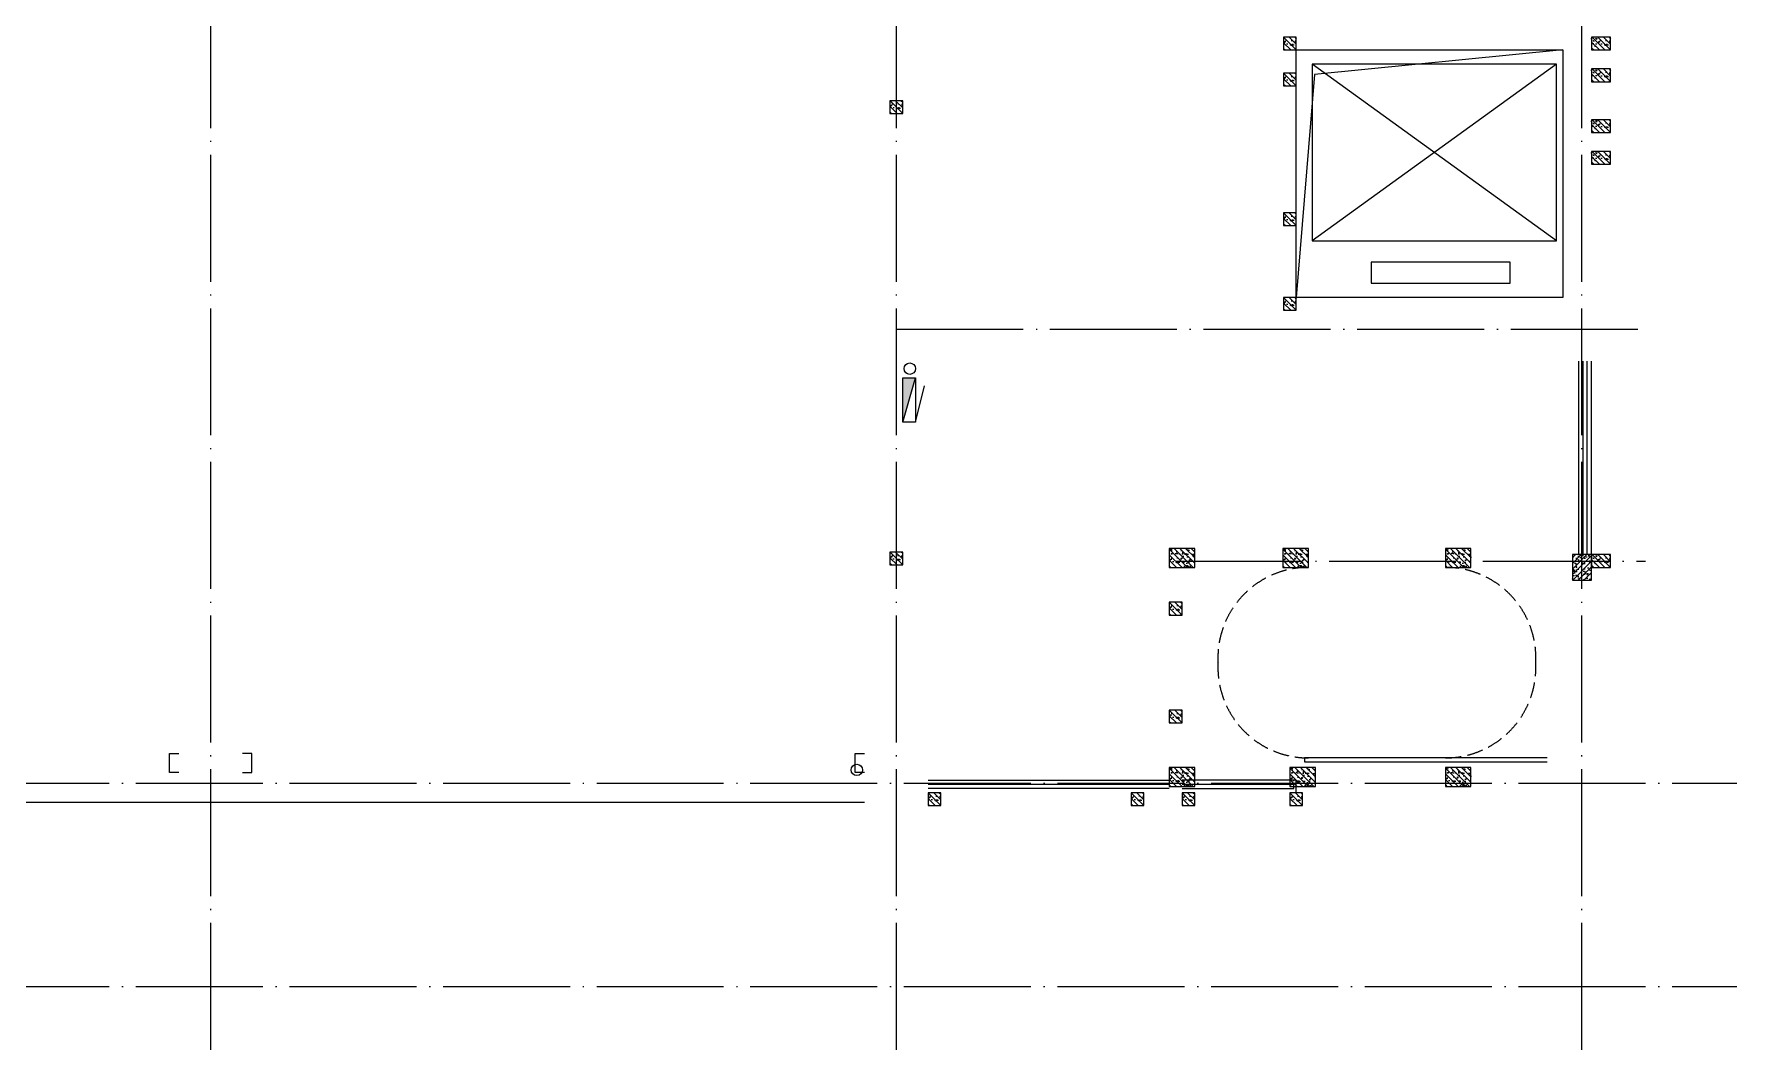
# Model space of a CAD drawing. Extents: x 6843040 to 15500510, y -6507076 to -4940511.
# Drawn here: x 8159718 to 8186541, y -5554702 to -5538702 of the extents above; entities that cross this region are included whole.
import ezdxf

# ---------------------------------------------------------------- set-up
doc = ezdxf.new("R2010")
doc.units = 0
doc.header["$LTSCALE"] = 1000
doc.header["$MEASUREMENT"] = 0
doc.linetypes.add('DASH', pattern=[0.35, 0.25, -0.1])
doc.linetypes.add('DOTE', pattern=[2.42, 2, -0.2, 0.02, -0.2])
for name, color, linetype in [('COLUMN', 10, 'Continuous'), ('DOTE', 8, 'DOTE'), ('E_LINE_6', 11, 'Continuous'), ('EQUIP_消火栓', 7, 'Continuous'), ('EVTR', 2, 'Continuous'), ('FLOOR', 9, 'Continuous'), ('plan-1', 40, 'Continuous'), ('PUB_HATCH', 8, 'Continuous'), ('RAIL', 163, 'Continuous'), ('S_SURFACE', 6, 'Continuous'), ('STAIR', 2, 'Continuous'), ('VPIPE-消防', 1, 'Continuous'), ('VPIPE-雨水', 4, 'Continuous'), ('建筑细线', 5, 'Continuous')]:
    doc.layers.add(name, color=color, linetype=linetype)

# ---------------------------------------------------------------- blocks, each defined once
blk = doc.blocks.new('2GZ')
at = {"layer": 'PUB_HATCH'}
h = blk.add_hatch(dxfattribs=at)
h.set_pattern_fill('钢筋混凝土', color=256, scale=25, angle=90, style=0)
h.set_pattern_definition([(134.999998, (-1317475.31, -36057.36), (-44.194175, -44.194172), []), (140, (-1317475.31, -36057.36), (15.68804, 179.315045), [18.75, -206.25]), (85, (-1317475.3, -36057.36), (-188.048035, -34.68783), [15, -165]), (190.4514, (-1317474, -36042.42), (-172.35988, 144.62735), [15.93505, -175.28553]), (136.1842, (-1317525.3, -36057.36), (41.37976, 266.81026), [28.125, -309.375]), (186.6356, (-1317521.86, -36035.13), (-243.52946, 233.66568), [23.90257, -262.92825]), (81.1842, (-1317525.3, -36057.36), (-243.52964, 233.6655), [22.5, -247.5]), (111, (-1317512.81, -36032.36), (100.65473, 149.22676), [18.75, -206.25]), (56, (-1317512.8, -36032.36), (-181.28751, 60.82884), [15, -165]), (161.4514, (-1317504.42, -36019.93), (-80.63262, 210.05566), [15.93505, -175.28553]), (127.499998, (-1317475.31, -36057.36), (-83.223463, 3.039967), [0, -163, 0, -167.5, 0, -165.625]), (97.499998, (-1317475.31, -36057.36), (-98.602926, 65.767388), [0, -95.5, 0, -159.25, 0, -63.125]), (57.499998, (-1317475.31, -36113.11), (5.638722, 133.455609), [0, -62.5, 0, -195, 0, -258.75]), (47.499998, (-1317475.31, -36138.11), (-25.02624, 145.796543), [0, -81.25, 0, -129.5, 0, -183.75])])
edge = h.paths.add_edge_path()
edge.add_line((-1011059, 231424), (-1011259, 231424))
edge.add_line((-1011059, 231424), (-1011059, 231624))
edge.add_line((-1011059, 231624), (-1011259, 231624))
edge.add_line((-1011259, 231624), (-1011259, 231424))
h = blk.add_hatch(dxfattribs=at)
h.set_pattern_fill('钢筋混凝土', color=256, scale=25, angle=90, style=0)
h.set_pattern_definition([(134.999998, (-1312525.336, -36057.36), (-44.194175, -44.194172), []), (140, (-1312525.34, -36057.36), (15.68804, 179.315045), [18.75, -206.25]), (85, (-1312525.34, -36057.36), (-188.048035, -34.68783), [15, -165]), (190.4514, (-1312524.03, -36042.42), (-172.35988, 144.62735), [15.93505, -175.28553]), (136.1842, (-1312575.34, -36057.36), (41.37976, 266.81026), [28.125, -309.375]), (186.6356, (-1312571.9, -36035.13), (-243.52946, 233.66568), [23.90257, -262.92825]), (81.1842, (-1312575.34, -36057.36), (-243.52964, 233.6655), [22.5, -247.5]), (111, (-1312562.84, -36032.36), (100.65473, 149.22676), [18.75, -206.25]), (56, (-1312562.84, -36032.36), (-181.28751, 60.82884), [15, -165]), (161.4514, (-1312554.45, -36019.92), (-80.63262, 210.05566), [15.93505, -175.28553]), (127.499998, (-1312525.336, -36057.36), (-83.223463, 3.039967), [0, -163, 0, -167.5, 0, -165.625]), (97.499998, (-1312525.34, -36057.36), (-98.602926, 65.767388), [0, -95.5, 0, -159.25, 0, -63.125]), (57.499998, (-1312525.336, -36113.11), (5.638722, 133.455609), [0, -62.5, 0, -195, 0, -258.75]), (47.499998, (-1312525.34, -36138.11), (-25.02624, 145.796543), [0, -81.25, 0, -129.5, 0, -183.75])])
edge = h.paths.add_edge_path()
edge.add_line((-1006109, 231424), (-1006409, 231424))
edge.add_line((-1006109, 231424), (-1006109, 231624))
edge.add_line((-1006109, 231624), (-1006409, 231624))
edge.add_line((-1006409, 231624), (-1006409, 231424))
h = blk.add_hatch(dxfattribs=at)
h.set_pattern_fill('钢筋混凝土', color=256, scale=25, angle=90, style=0)
h.set_pattern_definition([(134.999998, (-1317475.336, -36622.76), (-44.194175, -44.194172), []), (140, (-1317475.34, -36622.76), (15.68804, 179.315045), [18.75, -206.25]), (85, (-1317475.34, -36622.76), (-188.048035, -34.68783), [15, -165]), (190.4514, (-1317474.03, -36607.82), (-172.35988, 144.62735), [15.93505, -175.28553]), (136.1842, (-1317525.34, -36622.76), (41.37976, 266.81026), [28.125, -309.375]), (186.6356, (-1317521.9, -36600.53), (-243.52946, 233.66568), [23.90257, -262.92825]), (81.1842, (-1317525.34, -36622.76), (-243.52964, 233.6655), [22.5, -247.5]), (111, (-1317512.84, -36597.76), (100.65473, 149.22676), [18.75, -206.25]), (56, (-1317512.84, -36597.76), (-181.28751, 60.82884), [15, -165]), (161.4514, (-1317504.45, -36585.33), (-80.63262, 210.05566), [15.93505, -175.28553]), (127.499998, (-1317475.336, -36622.76), (-83.223463, 3.039967), [0, -163, 0, -167.5, 0, -165.625]), (97.499998, (-1317475.34, -36622.76), (-98.602926, 65.767388), [0, -95.5, 0, -159.25, 0, -63.125]), (57.499998, (-1317475.336, -36678.51), (5.638722, 133.455609), [0, -62.5, 0, -195, 0, -258.75]), (47.499998, (-1317475.34, -36703.51), (-25.02624, 145.796543), [0, -81.25, 0, -129.5, 0, -183.75])])
edge = h.paths.add_edge_path()
edge.add_line((-1011059, 230859), (-1011259, 230859))
edge.add_line((-1011059, 230859), (-1011059, 231059))
edge.add_line((-1011059, 231059), (-1011259, 231059))
edge.add_line((-1011259, 231059), (-1011259, 230859))
h = blk.add_hatch(dxfattribs=at)
h.set_pattern_fill('钢筋混凝土', color=256, scale=25, angle=90, style=0)
h.set_pattern_definition([(134.999998, (-1312525.33, -36557.364), (-44.194175, -44.194172), []), (140, (-1312525.33, -36557.36), (15.68804, 179.315045), [18.75, -206.25]), (85, (-1312525.33, -36557.36), (-188.048035, -34.68783), [15, -165]), (190.4514, (-1312524.02, -36542.42), (-172.35988, 144.62735), [15.93505, -175.28553]), (136.1842, (-1312575.33, -36557.36), (41.37976, 266.81026), [28.125, -309.375]), (186.6356, (-1312571.88, -36535.13), (-243.52946, 233.66568), [23.90257, -262.92825]), (81.1842, (-1312575.33, -36557.36), (-243.52964, 233.6655), [22.5, -247.5]), (111, (-1312562.83, -36532.36), (100.65473, 149.22676), [18.75, -206.25]), (56, (-1312562.83, -36532.36), (-181.28751, 60.82884), [15, -165]), (161.4514, (-1312554.44, -36519.93), (-80.63262, 210.05566), [15.93505, -175.28553]), (127.499998, (-1312525.33, -36557.364), (-83.223463, 3.039967), [0, -163, 0, -167.5, 0, -165.625]), (97.499998, (-1312525.33, -36557.36), (-98.602926, 65.767388), [0, -95.5, 0, -159.25, 0, -63.125]), (57.499998, (-1312525.33, -36613.114), (5.638722, 133.455609), [0, -62.5, 0, -195, 0, -258.75]), (47.499998, (-1312525.33, -36638.11), (-25.02624, 145.796543), [0, -81.25, 0, -129.5, 0, -183.75])])
edge = h.paths.add_edge_path()
edge.add_line((-1006109, 230924), (-1006409, 230924))
edge.add_line((-1006109, 230924), (-1006109, 231124))
edge.add_line((-1006109, 231124), (-1006409, 231124))
edge.add_line((-1006409, 231124), (-1006409, 230924))
h = blk.add_hatch(dxfattribs=at)
h.set_pattern_fill('钢筋混凝土', color=256, scale=25, angle=90, style=0)
h.set_pattern_definition([(134.999998, (-1323675.3, -37057.36), (-44.194175, -44.194172), []), (140, (-1323675.3, -37057.36), (15.68804, 179.315045), [18.75, -206.25]), (85, (-1323675.3, -37057.36), (-188.048035, -34.68783), [15, -165]), (190.4514, (-1323674, -37042.42), (-172.35988, 144.62735), [15.93505, -175.28553]), (136.1842, (-1323725.3, -37057.36), (41.37976, 266.81026), [28.125, -309.375]), (186.6356, (-1323721.85, -37035.13), (-243.52946, 233.66568), [23.90257, -262.92825]), (81.1842, (-1323725.3, -37057.36), (-243.52964, 233.6655), [22.5, -247.5]), (111, (-1323712.8, -37032.36), (100.65473, 149.22676), [18.75, -206.25]), (56, (-1323712.8, -37032.36), (-181.28751, 60.82884), [15, -165]), (161.4514, (-1323704.41, -37019.93), (-80.63262, 210.05566), [15.93505, -175.28553]), (127.499998, (-1323675.3, -37057.36), (-83.223463, 3.039967), [0, -163, 0, -167.5, 0, -165.625]), (97.499998, (-1323675.3, -37057.36), (-98.602926, 65.767388), [0, -95.5, 0, -159.25, 0, -63.125]), (57.499998, (-1323675.3, -37113.11), (5.638722, 133.455609), [0, -62.5, 0, -195, 0, -258.75]), (47.499998, (-1323675.3, -37138.11), (-25.02624, 145.796543), [0, -81.25, 0, -129.5, 0, -183.75])])
edge = h.paths.add_edge_path()
edge.add_line((-1017259, 230424), (-1017459, 230424))
edge.add_line((-1017259, 230424), (-1017259, 230624))
edge.add_line((-1017259, 230624), (-1017459, 230624))
edge.add_line((-1017459, 230624), (-1017459, 230424))
h = blk.add_hatch(dxfattribs=at)
h.set_pattern_fill('钢筋混凝土', color=256, scale=25, angle=90, style=0)
h.set_pattern_definition([(134.999998, (-1312525.336, -37357.364), (-44.194175, -44.194172), []), (140, (-1312525.34, -37357.36), (15.68804, 179.315045), [18.75, -206.25]), (85, (-1312525.34, -37357.36), (-188.048035, -34.68783), [15, -165]), (190.4514, (-1312524.03, -37342.42), (-172.35988, 144.62735), [15.93505, -175.28553]), (136.1842, (-1312575.34, -37357.36), (41.37976, 266.81026), [28.125, -309.375]), (186.6356, (-1312571.9, -37335.13), (-243.52946, 233.66568), [23.90257, -262.92825]), (81.1842, (-1312575.34, -37357.36), (-243.52964, 233.6655), [22.5, -247.5]), (111, (-1312562.84, -37332.36), (100.65473, 149.22676), [18.75, -206.25]), (56, (-1312562.84, -37332.36), (-181.28751, 60.82884), [15, -165]), (161.4514, (-1312554.45, -37319.93), (-80.63262, 210.05566), [15.93505, -175.28553]), (127.499998, (-1312525.336, -37357.364), (-83.223463, 3.039967), [0, -163, 0, -167.5, 0, -165.625]), (97.499998, (-1312525.34, -37357.36), (-98.602926, 65.767388), [0, -95.5, 0, -159.25, 0, -63.125]), (57.499998, (-1312525.336, -37413.114), (5.638722, 133.455609), [0, -62.5, 0, -195, 0, -258.75]), (47.499998, (-1312525.34, -37438.11), (-25.02624, 145.796543), [0, -81.25, 0, -129.5, 0, -183.75])])
edge = h.paths.add_edge_path()
edge.add_line((-1006109, 230124), (-1006409, 230124))
edge.add_line((-1006109, 230124), (-1006109, 230324))
edge.add_line((-1006109, 230324), (-1006409, 230324))
edge.add_line((-1006409, 230324), (-1006409, 230124))
h = blk.add_hatch(dxfattribs=at)
h.set_pattern_fill('钢筋混凝土', color=256, scale=25, angle=90, style=0)
h.set_pattern_definition([(134.999998, (-1312525.336, -37857.364), (-44.194175, -44.194172), []), (140, (-1312525.34, -37857.36), (15.68804, 179.315045), [18.75, -206.25]), (85, (-1312525.34, -37857.36), (-188.048035, -34.68783), [15, -165]), (190.4514, (-1312524.03, -37842.42), (-172.35988, 144.62735), [15.93505, -175.28553]), (136.1842, (-1312575.34, -37857.36), (41.37976, 266.81026), [28.125, -309.375]), (186.6356, (-1312571.9, -37835.13), (-243.52946, 233.66568), [23.90257, -262.92825]), (81.1842, (-1312575.34, -37857.36), (-243.52964, 233.6655), [22.5, -247.5]), (111, (-1312562.84, -37832.36), (100.65473, 149.22676), [18.75, -206.25]), (56, (-1312562.84, -37832.36), (-181.28751, 60.82884), [15, -165]), (161.4514, (-1312554.45, -37819.93), (-80.63262, 210.05566), [15.93505, -175.28553]), (127.499998, (-1312525.336, -37857.364), (-83.223463, 3.039967), [0, -163, 0, -167.5, 0, -165.625]), (97.499998, (-1312525.34, -37857.36), (-98.602926, 65.767388), [0, -95.5, 0, -159.25, 0, -63.125]), (57.499998, (-1312525.336, -37913.114), (5.638722, 133.455609), [0, -62.5, 0, -195, 0, -258.75]), (47.499998, (-1312525.34, -37938.11), (-25.02624, 145.796543), [0, -81.25, 0, -129.5, 0, -183.75])])
edge = h.paths.add_edge_path()
edge.add_line((-1006109, 229624), (-1006409, 229624))
edge.add_line((-1006109, 229624), (-1006109, 229824))
edge.add_line((-1006109, 229824), (-1006409, 229824))
edge.add_line((-1006409, 229824), (-1006409, 229624))
h = blk.add_hatch(dxfattribs=at)
h.set_pattern_fill('钢筋混凝土', color=256, scale=25, angle=90, style=0)
h.set_pattern_definition([(134.999998, (-1317475.336, -38822.76), (-44.194175, -44.194172), []), (140, (-1317475.34, -38822.76), (15.68804, 179.315045), [18.75, -206.25]), (85, (-1317475.34, -38822.76), (-188.048035, -34.68783), [15, -165]), (190.4514, (-1317474.03, -38807.82), (-172.35988, 144.62735), [15.93505, -175.28553]), (136.1842, (-1317525.34, -38822.76), (41.37976, 266.81026), [28.125, -309.375]), (186.6356, (-1317521.9, -38800.53), (-243.52946, 233.66568), [23.90257, -262.92825]), (81.1842, (-1317525.34, -38822.76), (-243.52964, 233.6655), [22.5, -247.5]), (111, (-1317512.84, -38797.76), (100.65473, 149.22676), [18.75, -206.25]), (56, (-1317512.84, -38797.76), (-181.28751, 60.82884), [15, -165]), (161.4514, (-1317504.45, -38785.33), (-80.63262, 210.05566), [15.93505, -175.28553]), (127.499998, (-1317475.336, -38822.76), (-83.223463, 3.039967), [0, -163, 0, -167.5, 0, -165.625]), (97.499998, (-1317475.34, -38822.76), (-98.602926, 65.767388), [0, -95.5, 0, -159.25, 0, -63.125]), (57.499998, (-1317475.336, -38878.51), (5.638722, 133.455609), [0, -62.5, 0, -195, 0, -258.75]), (47.499998, (-1317475.34, -38903.51), (-25.02624, 145.796543), [0, -81.25, 0, -129.5, 0, -183.75])])
edge = h.paths.add_edge_path()
edge.add_line((-1011059, 228659), (-1011259, 228659))
edge.add_line((-1011059, 228659), (-1011059, 228859))
edge.add_line((-1011059, 228859), (-1011259, 228859))
edge.add_line((-1011259, 228859), (-1011259, 228659))
h = blk.add_hatch(dxfattribs=at)
h.set_pattern_fill('钢筋混凝土', color=256, scale=25, angle=90, style=0)
h.set_pattern_definition([(134.999998, (-1317475.31, -40157.76), (-44.194175, -44.194172), []), (140, (-1317475.31, -40157.76), (15.68804, 179.315045), [18.75, -206.25]), (85, (-1317475.3, -40157.76), (-188.048035, -34.68783), [15, -165]), (190.4514, (-1317474, -40142.82), (-172.35988, 144.62735), [15.93505, -175.28553]), (136.1842, (-1317525.3, -40157.76), (41.37976, 266.81026), [28.125, -309.375]), (186.6356, (-1317521.86, -40135.53), (-243.52946, 233.66568), [23.90257, -262.92825]), (81.1842, (-1317525.3, -40157.76), (-243.52964, 233.6655), [22.5, -247.5]), (111, (-1317512.81, -40132.76), (100.65473, 149.22676), [18.75, -206.25]), (56, (-1317512.8, -40132.76), (-181.28751, 60.82884), [15, -165]), (161.4514, (-1317504.42, -40120.33), (-80.63262, 210.05566), [15.93505, -175.28553]), (127.499998, (-1317475.31, -40157.76), (-83.223463, 3.039967), [0, -163, 0, -167.5, 0, -165.625]), (97.499998, (-1317475.31, -40157.76), (-98.602926, 65.767388), [0, -95.5, 0, -159.25, 0, -63.125]), (57.499998, (-1317475.31, -40213.51), (5.638722, 133.455609), [0, -62.5, 0, -195, 0, -258.75]), (47.499998, (-1317475.31, -40238.51), (-25.02624, 145.796543), [0, -81.25, 0, -129.5, 0, -183.75])])
edge = h.paths.add_edge_path()
edge.add_line((-1011059, 227324), (-1011259, 227324))
edge.add_line((-1011059, 227324), (-1011059, 227524))
edge.add_line((-1011059, 227524), (-1011259, 227524))
edge.add_line((-1011259, 227524), (-1011259, 227324))
h = blk.add_hatch(dxfattribs=at)
h.set_pattern_fill('钢筋混凝土', color=256, scale=25, angle=90, style=0)
h.set_pattern_definition([(134.999998, (-1323675.3, -44167.1), (-44.194175, -44.194172), []), (140, (-1323675.3, -44167.1), (15.68804, 179.315045), [18.75, -206.25]), (85, (-1323675.3, -44167.1), (-188.048035, -34.68783), [15, -165]), (190.4514, (-1323674, -44152.16), (-172.35988, 144.62735), [15.93505, -175.28553]), (136.1842, (-1323725.3, -44167.1), (41.37976, 266.81026), [28.125, -309.375]), (186.6356, (-1323721.85, -44144.86), (-243.52946, 233.66568), [23.90257, -262.92825]), (81.1842, (-1323725.3, -44167.1), (-243.52964, 233.6655), [22.5, -247.5]), (111, (-1323712.8, -44142.1), (100.65473, 149.22676), [18.75, -206.25]), (56, (-1323712.8, -44142.1), (-181.28751, 60.82884), [15, -165]), (161.4514, (-1323704.41, -44129.66), (-80.63262, 210.05566), [15.93505, -175.28553]), (127.499998, (-1323675.3, -44167.1), (-83.223463, 3.039967), [0, -163, 0, -167.5, 0, -165.625]), (97.499998, (-1323675.3, -44167.1), (-98.602926, 65.767388), [0, -95.5, 0, -159.25, 0, -63.125]), (57.499998, (-1323675.3, -44222.85), (5.638722, 133.455609), [0, -62.5, 0, -195, 0, -258.75]), (47.499998, (-1323675.3, -44247.85), (-25.02624, 145.796543), [0, -81.25, 0, -129.5, 0, -183.75])])
edge = h.paths.add_edge_path()
edge.add_line((-1017259, 223314), (-1017459, 223314))
edge.add_line((-1017259, 223314), (-1017259, 223514))
edge.add_line((-1017259, 223514), (-1017459, 223514))
edge.add_line((-1017459, 223514), (-1017459, 223314))
h = blk.add_hatch(dxfattribs=at)
h.set_pattern_fill('钢筋混凝土', color=256, scale=25, angle=90, style=0)
h.set_pattern_definition([(134.999998, (-1319275.3, -44207.76), (-44.194175, -44.194172), []), (140, (-1319275.3, -44207.76), (15.68804, 179.315045), [18.75, -206.25]), (85, (-1319275.3, -44207.76), (-188.048035, -34.68783), [15, -165]), (190.4514, (-1319274, -44192.82), (-172.35988, 144.62735), [15.93505, -175.28553]), (136.1842, (-1319325.3, -44207.76), (41.37976, 266.81026), [28.125, -309.375]), (186.6356, (-1319321.85, -44185.53), (-243.52946, 233.66568), [23.90257, -262.92825]), (81.1842, (-1319325.3, -44207.76), (-243.52964, 233.6655), [22.5, -247.5]), (111, (-1319312.8, -44182.76), (100.65473, 149.22676), [18.75, -206.25]), (56, (-1319312.8, -44182.76), (-181.28751, 60.82884), [15, -165]), (161.4514, (-1319304.41, -44170.33), (-80.63262, 210.05566), [15.93505, -175.28553]), (127.499998, (-1319275.3, -44207.76), (-83.223463, 3.039967), [0, -163, 0, -167.5, 0, -165.625]), (97.499998, (-1319275.3, -44207.76), (-98.602926, 65.767388), [0, -95.5, 0, -159.25, 0, -63.125]), (57.499998, (-1319275.3, -44263.51), (5.638722, 133.455609), [0, -62.5, 0, -195, 0, -258.75]), (47.499998, (-1319275.3, -44288.51), (-25.02624, 145.796543), [0, -81.25, 0, -129.5, 0, -183.75])])
edge = h.paths.add_edge_path()
edge.add_line((-1012659, 223274), (-1013059, 223274))
edge.add_line((-1012659, 223274), (-1012659, 223574))
edge.add_line((-1012659, 223574), (-1013059, 223574))
edge.add_line((-1013059, 223574), (-1013059, 223274))
h = blk.add_hatch(dxfattribs=at)
h.set_pattern_fill('钢筋混凝土', color=256, scale=25, angle=90, style=0)
h.set_pattern_definition([(134.999998, (-1317485.3, -44207.76), (-44.194175, -44.194172), []), (140, (-1317485.3, -44207.76), (15.68804, 179.315045), [18.75, -206.25]), (85, (-1317485.3, -44207.76), (-188.048035, -34.68783), [15, -165]), (190.4514, (-1317484, -44192.82), (-172.35988, 144.62735), [15.93505, -175.28553]), (136.1842, (-1317535.3, -44207.76), (41.37976, 266.81026), [28.125, -309.375]), (186.6356, (-1317531.85, -44185.53), (-243.52946, 233.66568), [23.90257, -262.92825]), (81.1842, (-1317535.3, -44207.76), (-243.52964, 233.6655), [22.5, -247.5]), (111, (-1317522.8, -44182.76), (100.65473, 149.22676), [18.75, -206.25]), (56, (-1317522.8, -44182.76), (-181.28751, 60.82884), [15, -165]), (161.4514, (-1317514.41, -44170.33), (-80.63262, 210.05566), [15.93505, -175.28553]), (127.499998, (-1317485.3, -44207.76), (-83.223463, 3.039967), [0, -163, 0, -167.5, 0, -165.625]), (97.499998, (-1317485.3, -44207.76), (-98.602926, 65.767388), [0, -95.5, 0, -159.25, 0, -63.125]), (57.499998, (-1317485.3, -44263.51), (5.638722, 133.455609), [0, -62.5, 0, -195, 0, -258.75]), (47.499998, (-1317485.3, -44288.51), (-25.02624, 145.796543), [0, -81.25, 0, -129.5, 0, -183.75])])
edge = h.paths.add_edge_path()
edge.add_line((-1010869, 223274), (-1011269, 223274))
edge.add_line((-1010869, 223274), (-1010869, 223574))
edge.add_line((-1010869, 223574), (-1011269, 223574))
edge.add_line((-1011269, 223574), (-1011269, 223274))
h = blk.add_hatch(dxfattribs=at)
h.set_pattern_fill('钢筋混凝土', color=256, scale=25, angle=90, style=0)
h.set_pattern_definition([(134.999998, (-1314925.3, -44207.36), (-44.194175, -44.194172), []), (140, (-1314925.3, -44207.36), (15.68804, 179.315045), [18.75, -206.25]), (85, (-1314925.3, -44207.36), (-188.048035, -34.68783), [15, -165]), (190.4514, (-1314924, -44192.42), (-172.35988, 144.62735), [15.93505, -175.28553]), (136.1842, (-1314975.3, -44207.36), (41.37976, 266.81026), [28.125, -309.375]), (186.6356, (-1314971.85, -44185.13), (-243.52946, 233.66568), [23.90257, -262.92825]), (81.1842, (-1314975.3, -44207.36), (-243.52964, 233.6655), [22.5, -247.5]), (111, (-1314962.8, -44182.36), (100.65473, 149.22676), [18.75, -206.25]), (56, (-1314962.8, -44182.36), (-181.28751, 60.82884), [15, -165]), (161.4514, (-1314954.42, -44169.93), (-80.63262, 210.05566), [15.93505, -175.28553]), (127.499998, (-1314925.3, -44207.36), (-83.223463, 3.039967), [0, -163, 0, -167.5, 0, -165.625]), (97.499998, (-1314925.3, -44207.36), (-98.602926, 65.767388), [0, -95.5, 0, -159.25, 0, -63.125]), (57.499998, (-1314925.3, -44263.11), (5.638722, 133.455609), [0, -62.5, 0, -195, 0, -258.75]), (47.499998, (-1314925.3, -44288.11), (-25.02624, 145.796543), [0, -81.25, 0, -129.5, 0, -183.75])])
edge = h.paths.add_edge_path()
edge.add_line((-1008309, 223274), (-1008709, 223274))
edge.add_line((-1008309, 223274), (-1008309, 223574))
edge.add_line((-1008309, 223574), (-1008709, 223574))
edge.add_line((-1008709, 223574), (-1008709, 223274))
h = blk.add_hatch(dxfattribs=at)
h.set_pattern_fill('钢筋混凝土', color=256, scale=25, style=0)
h.set_pattern_definition([(44.999998, (-1274190.47, 529690.98), (-44.194172, 44.194175), []), (50, (-1274190.47, 529690.98), (179.315045, -15.68804), [18.75, -206.25]), (355, (-1274190.47, 529690.98), (-34.68783, 188.048035), [15, -165]), (100.4514, (-1274175.53, 529689.67), (144.62735, 172.35988), [15.93505, -175.28553]), (46.1842, (-1274190.47, 529740.98), (266.81026, -41.37976), [28.125, -309.375]), (96.6356, (-1274168.24, 529737.53), (233.66568, 243.52946), [23.90257, -262.92825]), (351.1842, (-1274190.47, 529740.98), (233.6655, 243.52964), [22.5, -247.5]), (21, (-1274165.47, 529728.48), (149.22676, -100.65473), [18.75, -206.25]), (326, (-1274165.47, 529728.48), (60.82884, 181.28751), [15, -165]), (71.4514, (-1274153.03, 529720.1), (210.05566, 80.63262), [15.93505, -175.28553]), (37.499998, (-1274190.47, 529690.98), (3.039967, 83.223463), [0, -163, 0, -167.5, 0, -165.625]), (7.499998, (-1274190.47, 529690.98), (65.767388, 98.602926), [0, -95.5, 0, -159.25, 0, -63.125]), (327.499998, (-1274246.22, 529690.98), (133.455609, -5.638722), [0, -62.5, 0, -195, 0, -258.75]), (317.499998, (-1274271.22, 529690.98), (145.796543, 25.02624), [0, -81.25, 0, -129.5, 0, -183.75])])
edge = h.paths.add_edge_path()
edge.add_line((-1006709, 223075), (-1006709, 223475))
edge.add_line((-1006709, 223075), (-1006409, 223075))
edge.add_line((-1006409, 223075), (-1006409, 223475))
edge.add_line((-1006409, 223475), (-1006709, 223475))
h = blk.add_hatch(dxfattribs=at)
h.set_pattern_fill('钢筋混凝土', color=256, scale=25, angle=90, style=0)
h.set_pattern_definition([(134.999998, (-1312525.3, -44206.53), (-44.194175, -44.194172), []), (140, (-1312525.3, -44206.53), (15.68804, 179.315045), [18.75, -206.25]), (85, (-1312525.3, -44206.53), (-188.048035, -34.68783), [15, -165]), (190.4514, (-1312524, -44191.59), (-172.35988, 144.62735), [15.93505, -175.28553]), (136.1842, (-1312575.3, -44206.53), (41.37976, 266.81026), [28.125, -309.375]), (186.6356, (-1312571.85, -44184.3), (-243.52946, 233.66568), [23.90257, -262.92825]), (81.1842, (-1312575.3, -44206.53), (-243.52964, 233.6655), [22.5, -247.5]), (111, (-1312562.8, -44181.53), (100.65473, 149.22676), [18.75, -206.25]), (56, (-1312562.8, -44181.53), (-181.28751, 60.82884), [15, -165]), (161.4514, (-1312554.41, -44169.1), (-80.63262, 210.05566), [15.93505, -175.28553]), (127.499998, (-1312525.3, -44206.53), (-83.223463, 3.039967), [0, -163, 0, -167.5, 0, -165.625]), (97.499998, (-1312525.3, -44206.53), (-98.602926, 65.767388), [0, -95.5, 0, -159.25, 0, -63.125]), (57.499998, (-1312525.3, -44262.28), (5.638722, 133.455609), [0, -62.5, 0, -195, 0, -258.75]), (47.499998, (-1312525.3, -44287.28), (-25.02624, 145.796543), [0, -81.25, 0, -129.5, 0, -183.75])])
edge = h.paths.add_edge_path()
edge.add_line((-1006109, 223275), (-1006409, 223275))
edge.add_line((-1006109, 223275), (-1006109, 223475))
edge.add_line((-1006109, 223475), (-1006409, 223475))
edge.add_line((-1006409, 223475), (-1006409, 223275))
h = blk.add_hatch(dxfattribs=at)
h.set_pattern_fill('钢筋混凝土', color=256, scale=25, angle=90, style=0)
h.set_pattern_definition([(134.999998, (-1319275.276, -44957.76), (-44.194175, -44.194172), []), (140, (-1319275.28, -44957.76), (15.68804, 179.315045), [18.75, -206.25]), (85, (-1319275.28, -44957.76), (-188.048035, -34.68783), [15, -165]), (190.4514, (-1319273.97, -44942.82), (-172.35988, 144.62735), [15.93505, -175.28553]), (136.1842, (-1319325.28, -44957.76), (41.37976, 266.81026), [28.125, -309.375]), (186.6356, (-1319321.83, -44935.53), (-243.52946, 233.66568), [23.90257, -262.92825]), (81.1842, (-1319325.28, -44957.76), (-243.52964, 233.6655), [22.5, -247.5]), (111, (-1319312.78, -44932.76), (100.65473, 149.22676), [18.75, -206.25]), (56, (-1319312.78, -44932.76), (-181.28751, 60.82884), [15, -165]), (161.4514, (-1319304.39, -44920.33), (-80.63262, 210.05566), [15.93505, -175.28553]), (127.499998, (-1319275.276, -44957.76), (-83.223463, 3.039967), [0, -163, 0, -167.5, 0, -165.625]), (97.499998, (-1319275.28, -44957.76), (-98.602926, 65.767388), [0, -95.5, 0, -159.25, 0, -63.125]), (57.499998, (-1319275.276, -45013.51), (5.638722, 133.455609), [0, -62.5, 0, -195, 0, -258.75]), (47.499998, (-1319275.28, -45038.51), (-25.02624, 145.796543), [0, -81.25, 0, -129.5, 0, -183.75])])
edge = h.paths.add_edge_path()
edge.add_line((-1012859, 222524), (-1013059, 222524))
edge.add_line((-1012859, 222524), (-1012859, 222724))
edge.add_line((-1012859, 222724), (-1013059, 222724))
edge.add_line((-1013059, 222724), (-1013059, 222524))
h = blk.add_hatch(dxfattribs=at)
h.set_pattern_fill('钢筋混凝土', color=256, scale=25, angle=90, style=0)
h.set_pattern_definition([(134.999998, (-1319275.3, -46657.76), (-44.194175, -44.194172), []), (140, (-1319275.3, -46657.76), (15.68804, 179.315045), [18.75, -206.25]), (85, (-1319275.3, -46657.76), (-188.048035, -34.68783), [15, -165]), (190.4514, (-1319274, -46642.82), (-172.35988, 144.62735), [15.93505, -175.28553]), (136.1842, (-1319325.3, -46657.76), (41.37976, 266.81026), [28.125, -309.375]), (186.6356, (-1319321.85, -46635.53), (-243.52946, 233.66568), [23.90257, -262.92825]), (81.1842, (-1319325.3, -46657.76), (-243.52964, 233.6655), [22.5, -247.5]), (111, (-1319312.8, -46632.76), (100.65473, 149.22676), [18.75, -206.25]), (56, (-1319312.8, -46632.76), (-181.28751, 60.82884), [15, -165]), (161.4514, (-1319304.41, -46620.33), (-80.63262, 210.05566), [15.93505, -175.28553]), (127.499998, (-1319275.3, -46657.76), (-83.223463, 3.039967), [0, -163, 0, -167.5, 0, -165.625]), (97.499998, (-1319275.3, -46657.76), (-98.602926, 65.767388), [0, -95.5, 0, -159.25, 0, -63.125]), (57.499998, (-1319275.3, -46713.51), (5.638722, 133.455609), [0, -62.5, 0, -195, 0, -258.75]), (47.499998, (-1319275.3, -46738.51), (-25.02624, 145.796543), [0, -81.25, 0, -129.5, 0, -183.75])])
edge = h.paths.add_edge_path()
edge.add_line((-1012859, 220824), (-1013059, 220824))
edge.add_line((-1012859, 220824), (-1012859, 221024))
edge.add_line((-1012859, 221024), (-1013059, 221024))
edge.add_line((-1013059, 221024), (-1013059, 220824))
h = blk.add_hatch(dxfattribs=at)
h.set_pattern_fill('钢筋混凝土', color=256, scale=25, angle=90, style=0)
h.set_pattern_definition([(134.999998, (-1319275.3, -47656.89), (-44.194175, -44.194172), []), (140, (-1319275.3, -47656.89), (15.68804, 179.315045), [18.75, -206.25]), (85, (-1319275.3, -47656.9), (-188.048035, -34.68783), [15, -165]), (190.4514, (-1319274, -47641.95), (-172.35988, 144.62735), [15.93505, -175.28553]), (136.1842, (-1319325.3, -47656.9), (41.37976, 266.81026), [28.125, -309.375]), (186.6356, (-1319321.85, -47634.66), (-243.52946, 233.66568), [23.90257, -262.92825]), (81.1842, (-1319325.3, -47656.9), (-243.52964, 233.6655), [22.5, -247.5]), (111, (-1319312.8, -47631.89), (100.65473, 149.22676), [18.75, -206.25]), (56, (-1319312.8, -47631.9), (-181.28751, 60.82884), [15, -165]), (161.4514, (-1319304.41, -47619.46), (-80.63262, 210.05566), [15.93505, -175.28553]), (127.499998, (-1319275.3, -47656.89), (-83.223463, 3.039967), [0, -163, 0, -167.5, 0, -165.625]), (97.499998, (-1319275.3, -47656.89), (-98.602926, 65.767388), [0, -95.5, 0, -159.25, 0, -63.125]), (57.499998, (-1319275.3, -47712.64), (5.638722, 133.455609), [0, -62.5, 0, -195, 0, -258.75]), (47.499998, (-1319275.3, -47737.64), (-25.02624, 145.796543), [0, -81.25, 0, -129.5, 0, -183.75])])
edge = h.paths.add_edge_path()
edge.add_line((-1012659, 219825), (-1013059, 219825))
edge.add_line((-1012659, 219825), (-1012659, 220125))
edge.add_line((-1012659, 220125), (-1013059, 220125))
edge.add_line((-1013059, 220125), (-1013059, 219825))
h = blk.add_hatch(dxfattribs=at)
h.set_pattern_fill('钢筋混凝土', color=256, scale=25, angle=90, style=0)
h.set_pattern_definition([(134.999998, (-1317375.304, -47660.07), (-44.194175, -44.194172), []), (140, (-1317375.3, -47660.07), (15.68804, 179.315045), [18.75, -206.25]), (85, (-1317375.3, -47660.07), (-188.048035, -34.68783), [15, -165]), (190.4514, (-1317374, -47645.13), (-172.35988, 144.62735), [15.93505, -175.28553]), (136.1842, (-1317425.3, -47660.07), (41.37976, 266.81026), [28.125, -309.375]), (186.6356, (-1317421.86, -47637.83), (-243.52946, 233.66568), [23.90257, -262.92825]), (81.1842, (-1317425.3, -47660.07), (-243.52964, 233.6655), [22.5, -247.5]), (111, (-1317412.8, -47635.07), (100.65473, 149.22676), [18.75, -206.25]), (56, (-1317412.8, -47635.07), (-181.28751, 60.82884), [15, -165]), (161.4514, (-1317404.42, -47622.63), (-80.63262, 210.05566), [15.93505, -175.28553]), (127.499998, (-1317375.304, -47660.07), (-83.223463, 3.039967), [0, -163, 0, -167.5, 0, -165.625]), (97.499998, (-1317375.304, -47660.07), (-98.602926, 65.767388), [0, -95.5, 0, -159.25, 0, -63.125]), (57.499998, (-1317375.304, -47715.82), (5.638722, 133.455609), [0, -62.5, 0, -195, 0, -258.75]), (47.499998, (-1317375.3, -47740.82), (-25.02624, 145.796543), [0, -81.25, 0, -129.5, 0, -183.75])])
edge = h.paths.add_edge_path()
edge.add_line((-1010759, 219821), (-1011159, 219821))
edge.add_line((-1010759, 219821), (-1010759, 220121))
edge.add_line((-1010759, 220121), (-1011159, 220121))
edge.add_line((-1011159, 220121), (-1011159, 219821))
h = blk.add_hatch(dxfattribs=at)
h.set_pattern_fill('钢筋混凝土', color=256, scale=25, angle=90, style=0)
h.set_pattern_definition([(134.999998, (-1314925.3, -47657.36), (-44.194175, -44.194172), []), (140, (-1314925.3, -47657.36), (15.68804, 179.315045), [18.75, -206.25]), (85, (-1314925.3, -47657.36), (-188.048035, -34.68783), [15, -165]), (190.4514, (-1314924, -47642.42), (-172.35988, 144.62735), [15.93505, -175.28553]), (136.1842, (-1314975.3, -47657.36), (41.37976, 266.81026), [28.125, -309.375]), (186.6356, (-1314971.85, -47635.13), (-243.52946, 233.66568), [23.90257, -262.92825]), (81.1842, (-1314975.3, -47657.36), (-243.52964, 233.6655), [22.5, -247.5]), (111, (-1314962.8, -47632.36), (100.65473, 149.22676), [18.75, -206.25]), (56, (-1314962.8, -47632.36), (-181.28751, 60.82884), [15, -165]), (161.4514, (-1314954.41, -47619.93), (-80.63262, 210.05566), [15.93505, -175.28553]), (127.499998, (-1314925.3, -47657.36), (-83.223463, 3.039967), [0, -163, 0, -167.5, 0, -165.625]), (97.499998, (-1314925.3, -47657.36), (-98.602926, 65.767388), [0, -95.5, 0, -159.25, 0, -63.125]), (57.499998, (-1314925.3, -47713.11), (5.638722, 133.455609), [0, -62.5, 0, -195, 0, -258.75]), (47.499998, (-1314925.3, -47738.11), (-25.02624, 145.796543), [0, -81.25, 0, -129.5, 0, -183.75])])
edge = h.paths.add_edge_path()
edge.add_line((-1008309, 219824), (-1008709, 219824))
edge.add_line((-1008309, 219824), (-1008309, 220124))
edge.add_line((-1008309, 220124), (-1008709, 220124))
edge.add_line((-1008709, 220124), (-1008709, 219824))
h = blk.add_hatch(dxfattribs=at)
h.set_pattern_fill('钢筋混凝土', color=256, scale=25, angle=90, style=0)
h.set_pattern_definition([(134.999998, (-1323075.3, -47957.36), (-44.194175, -44.194172), []), (140, (-1323075.3, -47957.36), (15.68804, 179.315045), [18.75, -206.25]), (85, (-1323075.3, -47957.36), (-188.048035, -34.68783), [15, -165]), (190.4514, (-1323074, -47942.42), (-172.35988, 144.62735), [15.93505, -175.28553]), (136.1842, (-1323125.3, -47957.36), (41.37976, 266.81026), [28.125, -309.375]), (186.6356, (-1323121.85, -47935.13), (-243.52946, 233.66568), [23.90257, -262.92825]), (81.1842, (-1323125.3, -47957.36), (-243.52964, 233.6655), [22.5, -247.5]), (111, (-1323112.8, -47932.36), (100.65473, 149.22676), [18.75, -206.25]), (56, (-1323112.8, -47932.36), (-181.28751, 60.82884), [15, -165]), (161.4514, (-1323104.41, -47919.93), (-80.63262, 210.05566), [15.93505, -175.28553]), (127.499998, (-1323075.3, -47957.36), (-83.223463, 3.039967), [0, -163, 0, -167.5, 0, -165.625]), (97.499998, (-1323075.3, -47957.36), (-98.602926, 65.767388), [0, -95.5, 0, -159.25, 0, -63.125]), (57.499998, (-1323075.3, -48013.11), (5.638722, 133.455609), [0, -62.5, 0, -195, 0, -258.75]), (47.499998, (-1323075.3, -48038.11), (-25.02624, 145.796543), [0, -81.25, 0, -129.5, 0, -183.75])])
edge = h.paths.add_edge_path()
edge.add_line((-1016659, 219524), (-1016859, 219524))
edge.add_line((-1016659, 219524), (-1016659, 219724))
edge.add_line((-1016659, 219724), (-1016859, 219724))
edge.add_line((-1016859, 219724), (-1016859, 219524))
h = blk.add_hatch(dxfattribs=at)
h.set_pattern_fill('钢筋混凝土', color=256, scale=25, angle=90, style=0)
h.set_pattern_definition([(134.999998, (-1319875.3, -47956.89), (-44.194175, -44.194172), []), (140, (-1319875.3, -47956.89), (15.68804, 179.315045), [18.75, -206.25]), (85, (-1319875.3, -47956.9), (-188.048035, -34.68783), [15, -165]), (190.4514, (-1319874, -47941.95), (-172.35988, 144.62735), [15.93505, -175.28553]), (136.1842, (-1319925.3, -47956.9), (41.37976, 266.81026), [28.125, -309.375]), (186.6356, (-1319921.85, -47934.66), (-243.52946, 233.66568), [23.90257, -262.92825]), (81.1842, (-1319925.3, -47956.9), (-243.52964, 233.6655), [22.5, -247.5]), (111, (-1319912.8, -47931.89), (100.65473, 149.22676), [18.75, -206.25]), (56, (-1319912.8, -47931.9), (-181.28751, 60.82884), [15, -165]), (161.4514, (-1319904.41, -47919.46), (-80.63262, 210.05566), [15.93505, -175.28553]), (127.499998, (-1319875.3, -47956.89), (-83.223463, 3.039967), [0, -163, 0, -167.5, 0, -165.625]), (97.499998, (-1319875.3, -47956.89), (-98.602926, 65.767388), [0, -95.5, 0, -159.25, 0, -63.125]), (57.499998, (-1319875.3, -48012.64), (5.638722, 133.455609), [0, -62.5, 0, -195, 0, -258.75]), (47.499998, (-1319875.3, -48037.64), (-25.02624, 145.796543), [0, -81.25, 0, -129.5, 0, -183.75])])
edge = h.paths.add_edge_path()
edge.add_line((-1013459, 219525), (-1013659, 219525))
edge.add_line((-1013459, 219525), (-1013459, 219725))
edge.add_line((-1013459, 219725), (-1013659, 219725))
edge.add_line((-1013659, 219725), (-1013659, 219525))
h = blk.add_hatch(dxfattribs=at)
h.set_pattern_fill('钢筋混凝土', color=256, scale=25, angle=90, style=0)
h.set_pattern_definition([(134.999998, (-1319075.3, -47957.36), (-44.194175, -44.194172), []), (140, (-1319075.3, -47957.36), (15.68804, 179.315045), [18.75, -206.25]), (85, (-1319075.3, -47957.36), (-188.048035, -34.68783), [15, -165]), (190.4514, (-1319074, -47942.42), (-172.35988, 144.62735), [15.93505, -175.28553]), (136.1842, (-1319125.3, -47957.36), (41.37976, 266.81026), [28.125, -309.375]), (186.6356, (-1319121.85, -47935.13), (-243.52946, 233.66568), [23.90257, -262.92825]), (81.1842, (-1319125.3, -47957.36), (-243.52964, 233.6655), [22.5, -247.5]), (111, (-1319112.8, -47932.36), (100.65473, 149.22676), [18.75, -206.25]), (56, (-1319112.8, -47932.36), (-181.28751, 60.82884), [15, -165]), (161.4514, (-1319104.41, -47919.93), (-80.63262, 210.05566), [15.93505, -175.28553]), (127.499998, (-1319075.3, -47957.36), (-83.223463, 3.039967), [0, -163, 0, -167.5, 0, -165.625]), (97.499998, (-1319075.3, -47957.36), (-98.602926, 65.767388), [0, -95.5, 0, -159.25, 0, -63.125]), (57.499998, (-1319075.3, -48013.11), (5.638722, 133.455609), [0, -62.5, 0, -195, 0, -258.75]), (47.499998, (-1319075.3, -48038.11), (-25.02624, 145.796543), [0, -81.25, 0, -129.5, 0, -183.75])])
edge = h.paths.add_edge_path()
edge.add_line((-1012659, 219524), (-1012859, 219524))
edge.add_line((-1012659, 219524), (-1012659, 219724))
edge.add_line((-1012659, 219724), (-1012859, 219724))
edge.add_line((-1012859, 219724), (-1012859, 219524))
h = blk.add_hatch(dxfattribs=at)
h.set_pattern_fill('钢筋混凝土', color=256, scale=25, angle=90, style=0)
h.set_pattern_definition([(134.999998, (-1317375.3, -47957.35), (-44.194175, -44.194172), []), (140, (-1317375.3, -47957.35), (15.68804, 179.315045), [18.75, -206.25]), (85, (-1317375.3, -47957.35), (-188.048035, -34.68783), [15, -165]), (190.4514, (-1317374, -47942.41), (-172.35988, 144.62735), [15.93505, -175.28553]), (136.1842, (-1317425.3, -47957.35), (41.37976, 266.81026), [28.125, -309.375]), (186.6356, (-1317421.85, -47935.12), (-243.52946, 233.66568), [23.90257, -262.92825]), (81.1842, (-1317425.3, -47957.35), (-243.52964, 233.6655), [22.5, -247.5]), (111, (-1317412.8, -47932.35), (100.65473, 149.22676), [18.75, -206.25]), (56, (-1317412.8, -47932.35), (-181.28751, 60.82884), [15, -165]), (161.4514, (-1317404.41, -47919.92), (-80.63262, 210.05566), [15.93505, -175.28553]), (127.499998, (-1317375.3, -47957.35), (-83.223463, 3.039967), [0, -163, 0, -167.5, 0, -165.625]), (97.499998, (-1317375.3, -47957.35), (-98.602926, 65.767388), [0, -95.5, 0, -159.25, 0, -63.125]), (57.499998, (-1317375.3, -48013.1), (5.638722, 133.455609), [0, -62.5, 0, -195, 0, -258.75]), (47.499998, (-1317375.3, -48038.1), (-25.02624, 145.796543), [0, -81.25, 0, -129.5, 0, -183.75])])
edge = h.paths.add_edge_path()
edge.add_line((-1010959, 219524), (-1011159, 219524))
edge.add_line((-1010959, 219524), (-1010959, 219724))
edge.add_line((-1010959, 219724), (-1011159, 219724))
edge.add_line((-1011159, 219724), (-1011159, 219524))
at = {"layer": 'COLUMN'}
for points in [[(-1011259, 231424), (-1011059, 231424), (-1011059, 231624), (-1011259, 231624)], [(-1006409, 231424), (-1006109, 231424), (-1006109, 231624), (-1006409, 231624)], [(-1011259, 230859), (-1011059, 230859), (-1011059, 231059), (-1011259, 231059)], [(-1006409, 230924), (-1006109, 230924), (-1006109, 231124), (-1006409, 231124)], [(-1017459, 230424), (-1017259, 230424), (-1017259, 230624), (-1017459, 230624)], [(-1006409, 230124), (-1006109, 230124), (-1006109, 230324), (-1006409, 230324)], [(-1006409, 229624), (-1006109, 229624), (-1006109, 229824), (-1006409, 229824)], [(-1011259, 228659), (-1011059, 228659), (-1011059, 228859), (-1011259, 228859)], [(-1011259, 227324), (-1011059, 227324), (-1011059, 227524), (-1011259, 227524)], [(-1017459, 223314), (-1017259, 223314), (-1017259, 223514), (-1017459, 223514)], [(-1013059, 223274), (-1012659, 223274), (-1012659, 223574), (-1013059, 223574)], [(-1011269, 223274), (-1010869, 223274), (-1010869, 223574), (-1011269, 223574)], [(-1008709, 223274), (-1008309, 223274), (-1008309, 223574), (-1008709, 223574)], [(-1006709, 223475), (-1006709, 223075), (-1006409, 223075), (-1006409, 223475)], [(-1006409, 223275), (-1006109, 223275), (-1006109, 223475), (-1006409, 223475)], [(-1013059, 222524), (-1012859, 222524), (-1012859, 222724), (-1013059, 222724)], [(-1013059, 220824), (-1012859, 220824), (-1012859, 221024), (-1013059, 221024)], [(-1013059, 219825), (-1012659, 219825), (-1012659, 220125), (-1013059, 220125)], [(-1011159, 219821), (-1010759, 219821), (-1010759, 220121), (-1011159, 220121)], [(-1008709, 219824), (-1008309, 219824), (-1008309, 220124), (-1008709, 220124)], [(-1016859, 219524), (-1016659, 219524), (-1016659, 219724), (-1016859, 219724)], [(-1013659, 219525), (-1013459, 219525), (-1013459, 219725), (-1013659, 219725)], [(-1012859, 219524), (-1012659, 219524), (-1012659, 219724), (-1012859, 219724)], [(-1011159, 219524), (-1010959, 219524), (-1010959, 219724), (-1011159, 219724)]]:
    blk.add_lwpolyline(points, close=True, dxfattribs=at)
blk = doc.blocks.new('$TWTSYS$00000508')
for p, q in [((-0.5, 0.5), (0.324, 1.224)), ((-0.5, 0.5), (-0.5, -0.5)), ((-0.5, -0.5), (0.5, 0.5)), ((0.5, 0.5), (-0.5, 0.5)), ((0.5, -0.5), (0.5, 0.5)), ((-0.5, -0.5), (0.5, -0.5))]:
    blk.add_line(p, q)
blk.add_solid([(0.5, -0.5), (0.5, 0.5), (-0.5, -0.5)])
blk = doc.blocks.new('二层排水消防0922')
at = {"layer": 'VPIPE-消防'}
blk.add_circle((8173511, -5543972), 90, dxfattribs=at)
at = {"layer": 'VPIPE-雨水'}
blk.add_circle((8172677, -5550292), 90, dxfattribs=at)
at = {"layer": 'EQUIP_消火栓', "xscale": 700, "yscale": -200, "zscale": 700, "rotation": 90.00000500895635}
blk.add_blockref('$TWTSYS$00000508', (8173500, -5544467), dxfattribs=at)

msp = doc.modelspace()

# ---------------------------------------------------------------- linework, layer by layer
at = {"layer": 'DOTE'}
for p, q in [((8162500, -5554702), (8162500, -5485702.5)), ((8173300, -5554702), (8173300, -5485702.5)), ((8184100, -5554702), (8184100, -5485702.5)), ((8173300, -5543352.4), (8185100, -5543352.4)), ((8177700, -5547002.4), (8185100, -5547002.4)), ((8050000, -5550502), (8186540.8, -5550502)), ((8050000, -5553702), (8186540.8, -5553702))]:
    msp.add_line(p, q, dxfattribs=at)
at = {"layer": 'E_LINE_6'}
msp.add_lwpolyline([(8183800, -5538952.4), (8183800, -5542852.4), (8179600, -5542852.4), (8179600, -5538952.4), (8183800, -5538952.4), (8179888.4, -5539338.7), (8179600, -5542852.4)], dxfattribs=at)
at = {"layer": 'EVTR'}
for p, q in [((8183700, -5541957.4), (8179850, -5539177.4)), ((8183700, -5539177.4), (8179850, -5541957.4))]:
    msp.add_line(p, q, dxfattribs=at)
for points in [[(8183700, -5539177.4), (8179850, -5539177.4), (8179850, -5541957.4), (8183700, -5541957.4)], [(8182970, -5542292.4), (8180780, -5542292.4), (8180780, -5542627.4), (8182970, -5542627.4)]]:
    msp.add_lwpolyline(points, close=True, dxfattribs=at)
at = {"layer": 'FLOOR'}
for points in [[(8184050, -5546901.5), (8184050, -5543852.4)], [(8184250, -5546901.5), (8184250, -5543852.4)], [(8173800, -5550452), (8177600, -5550452)], [(8179600, -5550652), (8179600, -5550452), (8177800, -5550452)], [(8141200, -5550802), (8172800, -5550802)]]:
    msp.add_lwpolyline(points, dxfattribs=at)
at = {"layer": 'FLOOR', "linetype": 'DASH'}
for points in [[(8179790, -5550102.4, -0.4297216), (8178367, -5548602.4, -0.4297216), (8179790, -5547102.4)], [(8181949.4, -5550102.4, 0.4297216), (8183372.4, -5548602.4, 0.4297216), (8181949.4, -5547102.4)]]:
    msp.add_lwpolyline(points, format="xyb", dxfattribs=at)
at = {"layer": 'RAIL'}
for points in [[(8184120, -5546901.5), (8184120, -5543852.4)], [(8184180, -5546901.5), (8184180, -5543852.4)], [(8177600, -5550522), (8173800, -5550522)], [(8177800, -5550582), (8179560, -5550582), (8179560, -5550522), (8177800, -5550522)], [(8177600, -5550582), (8173800, -5550582)]]:
    msp.add_lwpolyline(points, dxfattribs=at)
at = {"layer": 'S_SURFACE'}
for points in [[(8162000, -5550334.8), (8161850, -5550334.8), (8161850, -5550034.8), (8162000, -5550034.8)], [(8163000, -5550334.8), (8163150, -5550334.8), (8163150, -5550034.8), (8163000, -5550034.8)], [(8172800, -5550334.8), (8172650, -5550334.8), (8172650, -5550034.8), (8172800, -5550034.8)]]:
    msp.add_lwpolyline(points, dxfattribs=at)
at = {"layer": 'STAIR'}
msp.add_lwpolyline([(8183550, -5550103.6), (8179730, -5550102.4), (8179730, -5550162.4), (8183550, -5550163.6)], dxfattribs=at)

# ---------------------------------------------------------------- block references
at = {"layer": 'plan-1'}
msp.add_blockref('二层排水消防0922', (0, 0), dxfattribs=at)
at = {"layer": '建筑细线'}
msp.add_blockref('2GZ', (9190659, -5770376.2), dxfattribs=at)

doc.saveas('drawing.dxf')
